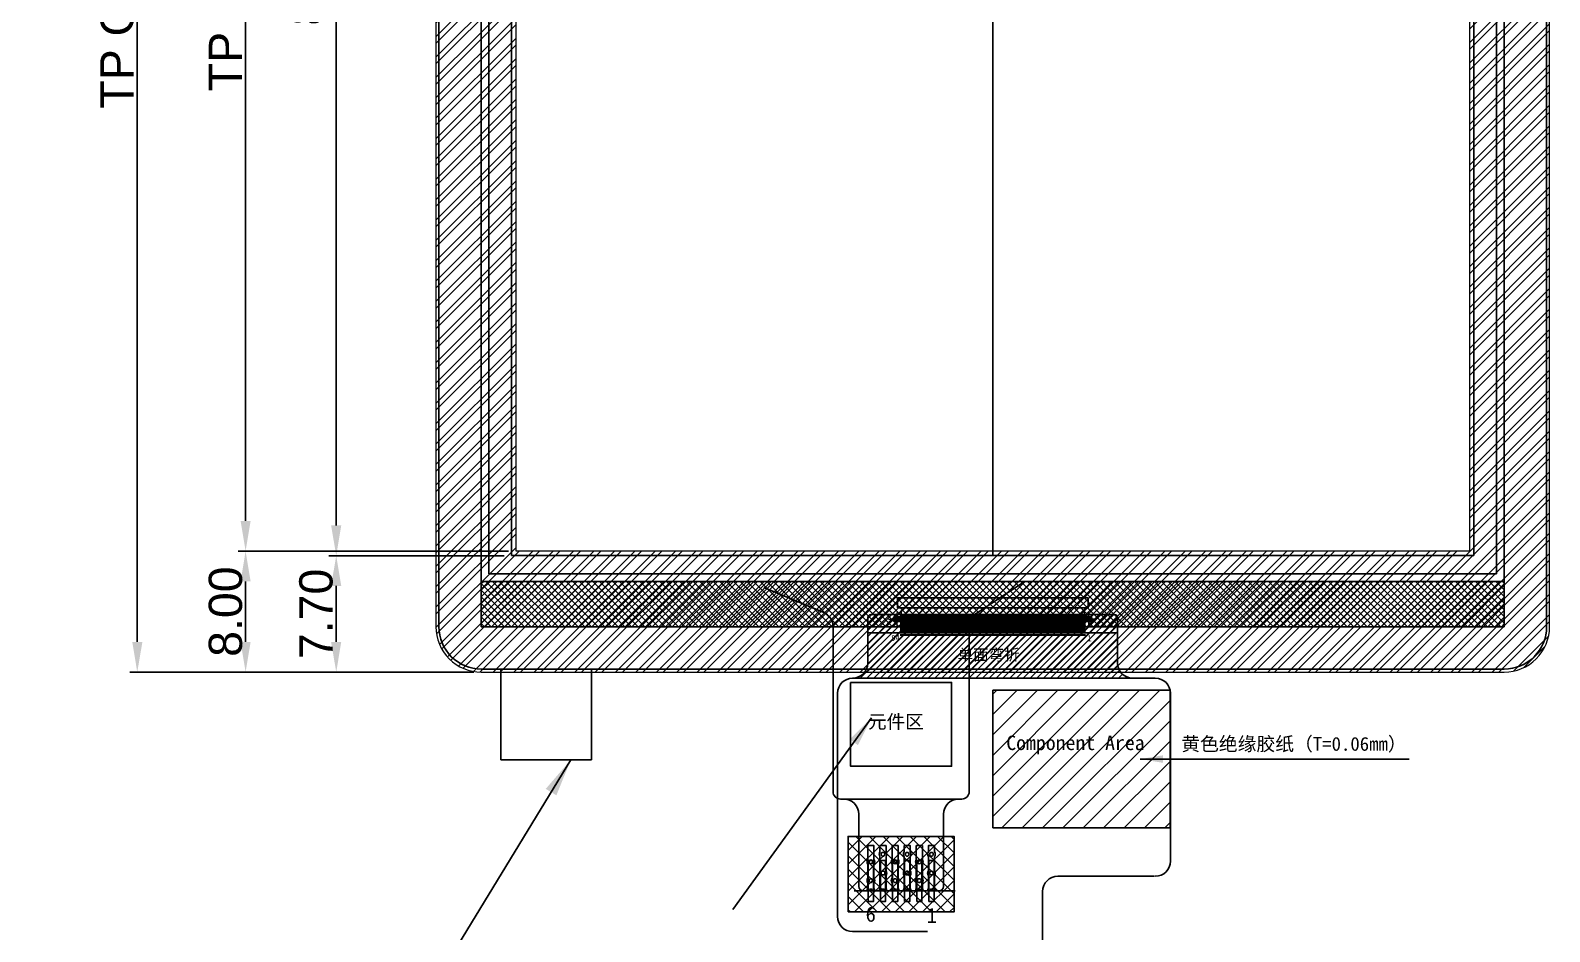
# Model space of a CAD drawing. Header units: millimetres. Extents: x 1110 to 1572, y 290 to 593.
# Drawn here: x 1179.3 to 1279.7, y 410.5 to 470.1 of the extents above; entities that cross this region are included whole.
import ezdxf
from ezdxf.lldxf.tags import DXFTag

# ---------------------------------------------------------------- set-up
doc = ezdxf.new("R2010")
doc.units = ezdxf.units.MM
doc.linetypes.add('DASHED2', pattern=[0.375, 0.25, -0.125])
for name, color, linetype in [('03___PRT_ALL_CURVES', 7, 'Continuous'), ('240', 240, 'Continuous'), ('Bonding Pad', 3, 'Continuous'), ('dim', 3, 'Continuous'), ('DWG', 7, 'Continuous'), ('FPC', 30, 'Continuous'), ('IC', 3, 'Continuous'), ('TEXT', 4, 'Continuous'), ('上线银浆', 2, 'Continuous'), ('保护膜', 4, 'Continuous'), ('偏光片', 4, 'Continuous'), ('实体', 7, 'Continuous')]:
    doc.layers.add(name, color=color, linetype=linetype)
for name, color, linetype, lineweight in [('CEN', 1, 'CENTER', 15), ('Lens', 161, 'Continuous', 0), ('Title block', 7, 'Continuous', 9), ('图框', 7, 'Continuous', 0), ('尺寸标注层', 3, 'Continuous', 0)]:
    doc.layers.add(name, color=color, linetype=linetype, lineweight=lineweight)
doc.styles.add('Arial', font='arial.ttf')
doc.styles.add('NOTE', font='ROMANS', dxfattribs={"bigfont": 'EXTFONT'})
doc.styles.get("Standard").update_dxf_attribs({"font": 'txt', "bigfont": 'gbcbig.shx'})
doc.styles.add('宋体', font='SimSun.ttf')
doc.styles.add('样式 4', font='SimSun.ttf')
doc.styles.add('굴림 1.5', font='', dxfattribs={"height": 1.5})
doc.styles.get('굴림 1.5').set_extended_font_data('Gulim')
tags = doc.linetypes.add('CENTER', pattern=[2, 1.25, -0.25, 0.25, -0.25]).pattern_tags.tags
tags[10:11] = [DXFTag(74, 4), DXFTag(75, 0), DXFTag(340, '0'), DXFTag(46, 0.0), DXFTag(50, 0.0), DXFTag(44, 0.0), DXFTag(45, 0.0)]
tags[8:9] = [DXFTag(74, 4), DXFTag(75, 0), DXFTag(340, '0'), DXFTag(46, 0.0), DXFTag(50, 0.0), DXFTag(44, 0.0), DXFTag(45, 0.0)]
tags[6:7] = [DXFTag(74, 4), DXFTag(75, 0), DXFTag(340, '0'), DXFTag(46, 0.0), DXFTag(50, 0.0), DXFTag(44, 0.0), DXFTag(45, 0.0)]
tags[4:5] = [DXFTag(74, 4), DXFTag(75, 0), DXFTag(340, '0'), DXFTag(46, 0.0), DXFTag(50, 0.0), DXFTag(44, 0.0), DXFTag(45, 0.0)]
doc.dimstyles.new('0', dxfattribs={"dimtxt": 2.5, "dimasz": 1.5, "dimexe": 0.5, "dimexo": 0.3, "dimgap": 0.2, "dimtad": 1, "dimzin": 1, "dimdsep": 46, "dimtxsty": 'Standard', "dimcen": 0, "dimadec": 0, "dimazin": 0, "dimtfac": 1, "dimtmove": 0, "dimatfit": 3, "dimfxl": 1, "dimarcsym": 0})
doc.dimstyles.new('STANDARD 06', dxfattribs={"dimtxt": 4, "dimasz": 2, "dimexe": 0.3, "dimexo": 1, "dimgap": 0.3, "dimtad": 1, "dimzin": 1, "dimdsep": 46, "dimtxsty": '宋体', "dimcen": 2.5, "dimazin": 1, "dimtfac": 1, "dimtmove": 0, "dimatfit": 3, "dimfxl": 1, "dimarcsym": 0})
doc.dimstyles.new('STANDARD$7', dxfattribs={"dimtxt": 1.5, "dimasz": 1.25, "dimexe": 0.25, "dimexo": 0.25, "dimgap": 0.25, "dimtad": 3, "dimzin": 0, "dimdsep": 46, "dimtxsty": 'NOTE', "dimcen": 0.5, "dimclrd": 5, "dimclre": 5, "dimclrt": 5, "dimadec": 0, "dimazin": 0, "dimtfac": 1, "dimtmove": 0, "dimatfit": 1, "dimfxl": 1, "dimtolj": 1, "dimtzin": 0, "dimarcsym": 0})
doc.dimstyles.new('标注模版', dxfattribs={"dimtxt": 2.5, "dimasz": 2, "dimexe": 0.5, "dimexo": 0.5, "dimgap": 0.2, "dimtad": 1, "dimzin": 1, "dimdsep": 46, "dimtxsty": 'Arial', "dimcen": 1, "dimadec": 0, "dimazin": 0, "dimtp": 1.2, "dimtm": 1.2, "dimtfac": 1, "dimtmove": 0, "dimatfit": 3, "dimfxl": 1, "dimtolj": 1, "dimarcsym": 0})
pattern_1 = [(45, (-1615.5672, 168.80244), (-0.224506403, 0.224506403), [])]

# ---------------------------------------------------------------- blocks, each defined once
blk = doc.blocks.new('*U81')
at = {"layer": 'Bonding Pad', "ltscale": 5}
blk.add_lwpolyline([(-0.035, -0.45), (0.035, -0.45), (0.035, 0.45), (-0.035, 0.45)], close=True, dxfattribs=at)
blk = doc.blocks.new('*U79')
at = {"layer": 'FPC', "color": 1, "linetype": 'DASHED2', "ltscale": 0.2}
blk.add_lwpolyline([(-0.035, -0.25), (-0.035, 0.25), (0.035, 0.25), (0.035, -0.25)], dxfattribs=at)
blk = doc.blocks.new('*U80')
at = {"layer": 'TEXT', "color": 0, "linetype": 'ByBlock', "lineweight": -2}
for p in [(0, 0), (0.13, 0), (0.26, 0), (0.39, 0), (0.52, 0), (0.65, 0), (0.78, 0), (0.91, 0), (1.04, 0), (1.17, 0), (1.3, 0), (1.43, 0), (1.56, 0), (1.69, 0), (1.82, 0), (1.95, 0), (2.08, 0), (2.21, 0), (2.34, 0), (2.47, 0), (2.6, 0), (2.73, 0), (2.86, 0), (2.99, 0), (3.12, 0), (3.25, 0), (3.38, 0), (3.51, 0), (3.64, 0), (3.77, 0), (3.9, 0), (4.03, 0), (4.16, 0), (4.29, 0), (4.42, 0), (4.55, 0), (4.68, 0), (4.81, 0), (4.94, 0), (5.07, 0), (5.2, 0), (5.33, 0), (5.46, 0), (5.59, 0), (5.72, 0), (5.85, 0), (5.98, 0), (6.11, 0), (6.24, 0), (6.37, 0), (6.5, 0), (6.63, 0), (6.76, 0), (6.89, 0), (7.02, 0), (7.15, 0), (7.28, 0), (7.41, 0), (7.54, 0), (7.67, 0), (7.8, 0), (7.93, 0), (8.06, 0), (8.19, 0), (8.32, 0), (8.45, 0), (8.58, 0), (8.71, 0), (8.84, 0), (8.97, 0), (9.1, 0), (9.23, 0), (9.36, 0), (9.49, 0), (9.62, 0), (9.75, 0), (9.88, 0), (10.01, 0), (10.14, 0), (10.27, 0), (10.4, 0), (10.53, 0), (10.66, 0), (10.79, 0), (10.92, 0), (11.05, 0), (11.18, 0), (11.31, 0), (11.44, 0), (11.57, 0), (11.7, 0), (11.83, 0), (11.96, 0), (12.09, 0)]:
    blk.add_blockref('*U79', p, dxfattribs=at)
blk = doc.blocks.new('*D119')
at = {"layer": 'Defpoints', "color": 0, "transparency": 16777216}
for p in [(1209.12, 527.87), (1186.38, 427.67), (1209.12, 427.67)]:
    blk.add_point(p, dxfattribs=at)
at = {"layer": 'dim', "color": 0, "lineweight": -2, "transparency": 16777216}
for p, q in [((1208.62, 527.87), (1185.88, 527.87)), ((1186.38, 525.87), (1186.38, 429.67)), ((1208.62, 427.67), (1185.88, 427.67))]:
    blk.add_line(p, q, dxfattribs=at)
at = {"layer": 'dim', "color": 0, "transparency": 16777216}
for points in [[(1186.05, 525.87), (1186.72, 525.87), (1186.38, 527.87)], [(1186.05, 429.67), (1186.72, 429.67), (1186.38, 427.67)]]:
    blk.add_solid(points, dxfattribs=at)
at = {"layer": 'dim', "color": 0, "transparency": 16777216, "insert": (1185.05, 477.73), "char_height": 2.2, "attachment_point": 5, "rotation": 90, "style": 'Arial'}
blk.add_mtext('\\A1;TP OD 100.20%%P0.1', dxfattribs=at)
blk = doc.blocks.new('*D120')
at = {"layer": 'Defpoints', "color": 0, "transparency": 16777216}
for p in [(1211.42, 519.87), (1193.54, 435.67), (1211.42, 435.67)]:
    blk.add_point(p, dxfattribs=at)
at = {"layer": 'dim', "color": 0, "lineweight": -2, "transparency": 16777216}
for p, q in [((1210.92, 519.87), (1193.04, 519.87)), ((1193.54, 517.87), (1193.54, 437.67)), ((1210.92, 435.67), (1193.04, 435.67))]:
    blk.add_line(p, q, dxfattribs=at)
at = {"layer": 'dim', "color": 0, "transparency": 16777216}
for points in [[(1193.21, 517.87), (1193.87, 517.87), (1193.54, 519.87)], [(1193.21, 437.67), (1193.87, 437.67), (1193.54, 435.67)]]:
    blk.add_solid(points, dxfattribs=at)
at = {"layer": 'dim', "color": 0, "transparency": 16777216, "insert": (1192.22, 477.77), "char_height": 2.2, "attachment_point": 5, "rotation": 90, "style": 'Arial'}
blk.add_mtext('\\A1;TP VA 84.20%%P0.2', dxfattribs=at)
blk = doc.blocks.new('*D129')
at = {"layer": 'Defpoints', "color": 0, "transparency": 16777216}
for p in [(1199.53, 520.17), (1211.12, 520.17), (1211.12, 435.37)]:
    blk.add_point(p, dxfattribs=at)
at = {"layer": 'dim', "color": 0, "lineweight": -2, "transparency": 16777216}
for p, q in [((1210.62, 520.17), (1199.03, 520.17)), ((1199.53, 437.37), (1199.53, 518.17)), ((1210.62, 435.37), (1199.03, 435.37))]:
    blk.add_line(p, q, dxfattribs=at)
at = {"layer": 'dim', "color": 0, "transparency": 16777216}
for points in [[(1199.19, 518.17), (1199.86, 518.17), (1199.53, 520.17)], [(1199.19, 437.37), (1199.86, 437.37), (1199.53, 435.37)]]:
    blk.add_solid(points, dxfattribs=at)
at = {"layer": 'dim', "color": 0, "transparency": 16777216, "insert": (1197.88, 477.77), "char_height": 2.2, "attachment_point": 5, "rotation": 90, "style": 'Arial'}
blk.add_mtext('\\A1;84.80(A.A)', dxfattribs=at)
blk = doc.blocks.new('*D125')
at = {"layer": 'Defpoints', "color": 0, "transparency": 16777216}
for p in [(1199.53, 435.37), (1199.53, 427.67), (1199.53, 427.67)]:
    blk.add_point(p, dxfattribs=at)
at = {"layer": 'dim', "color": 0, "lineweight": -2, "transparency": 16777216}
blk.add_line((1199.53, 433.37), (1199.53, 429.67), dxfattribs=at)
at = {"layer": 'dim', "color": 0, "transparency": 16777216}
for points in [[(1199.19, 433.37), (1199.86, 433.37), (1199.53, 435.37)], [(1199.19, 429.67), (1199.86, 429.67), (1199.53, 427.67)]]:
    blk.add_solid(points, dxfattribs=at)
at = {"layer": 'dim', "color": 0, "transparency": 16777216, "insert": (1198.2, 431.52), "char_height": 2.2, "attachment_point": 5, "rotation": 90, "style": 'Arial'}
blk.add_mtext('\\A1;7.70', dxfattribs=at)
blk = doc.blocks.new('*D126')
at = {"layer": 'Defpoints', "color": 0, "transparency": 16777216}
for p in [(1193.54, 435.67), (1193.54, 427.67), (1193.54, 427.67)]:
    blk.add_point(p, dxfattribs=at)
at = {"layer": 'dim', "color": 0, "lineweight": -2, "transparency": 16777216}
blk.add_line((1193.54, 433.67), (1193.54, 429.67), dxfattribs=at)
at = {"layer": 'dim', "color": 0, "transparency": 16777216}
for points in [[(1193.21, 433.67), (1193.87, 433.67), (1193.54, 435.67)], [(1193.21, 429.67), (1193.87, 429.67), (1193.54, 427.67)]]:
    blk.add_solid(points, dxfattribs=at)
at = {"layer": 'dim', "color": 0, "transparency": 16777216, "insert": (1192.22, 431.67), "char_height": 2.2, "attachment_point": 5, "rotation": 90, "style": 'Arial'}
blk.add_mtext('\\A1;8.00', dxfattribs=at)

msp = doc.modelspace()

# ---------------------------------------------------------------- hatches: boundary and pattern name
h = msp.add_hatch()
h.set_pattern_fill('ANSI37', color=0, scale=2.5, style=0)
h.set_pattern_definition([(45, (1015.32644, 327.24518), (-0.22097087, 0.22097087), []), (135, (1015.32644, 327.24518), (-0.22097087, -0.22097087), [])])
h.paths.add_polyline_path([(1276.715, 433.672), (1209.115, 433.672), (1209.115, 430.672), (1276.715, 430.672)])
h = msp.add_hatch()
h.set_pattern_fill('ANSI31', color=30, scale=0.1, style=0)
h.set_pattern_definition(pattern_1)
edge = h.paths.add_edge_path()
edge.add_line((1250.963, 431.472), (1234.857, 431.472))
edge.add_arc((1234.857, 431.272), 0.2, 90, 180)
edge.add_line((1234.657, 431.272), (1234.657, 430.272))
edge.add_line((1234.657, 430.272), (1251.163, 430.272))
edge.add_line((1251.163, 431.272), (1251.163, 430.272))
edge.add_arc((1250.963, 431.272), 0.2, 0, 90)
h = msp.add_hatch()
h.set_pattern_fill('ANSI31', color=256, scale=0.1, style=0)
h.set_pattern_definition(pattern_1)
edge = h.paths.add_edge_path()
edge.add_line((1234.657, 430.272), (1251.163, 430.272))
edge.add_line((1251.163, 430.272), (1251.163, 428.272))
edge.add_arc((1252.163, 428.272), 1, 180, 270)
edge.add_line((1252.163, 427.272), (1233.657, 427.272))
edge.add_arc((1233.657, 428.272), 1, 270, 360)
edge.add_line((1234.657, 428.272), (1234.657, 430.272))
h.paths.add_polyline_path([(1240.349, 428.089), (1245.134, 428.089), (1245.134, 429.573), (1240.349, 429.573)], flags=24)
h = msp.add_hatch()
h.set_pattern_fill('ANSI31', scale=0.3, style=0)
h.set_pattern_definition([(45, (1.1642, 22.3147), (-0.6735192, 0.6735192), [])])
h.paths.add_polyline_path([(1242.915, 426.473), (1254.636, 426.472), (1254.636, 417.372), (1242.915, 417.373)])
h.paths.add_polyline_path([(1243.529, 422.06), (1253.697, 422.06), (1253.697, 423.734), (1243.529, 423.734)], flags=24)
h = msp.add_hatch()
h.set_pattern_fill('ANSI37', color=2, scale=0.2)
h.set_pattern_definition([(45, (-68.0588, 22.36836), (-0.4490128, 0.4490128), []), (135, (-68.0588, 22.36836), (-0.4490128, -0.4490128), [])])
h.paths.add_polyline_path([(1233.355, 416.81), (1233.355, 411.81), (1240.355, 411.81), (1240.355, 416.81)])
at = {"layer": '实体', "true_color": 0x000000}
h = msp.add_hatch(dxfattribs=at)
h.set_pattern_fill('ANSI32', color=18, scale=0.1)
h.set_pattern_definition([(45, (-1154.9202, 347.4211), (-0.6735192, 0.6735192), []), (45, (-1154.47115, 347.4211), (-0.6735192, 0.6735192), [])])
h.paths.add_polyline_path([(1279.715, 524.872, 0.4142136), (1276.715, 527.872), (1209.115, 527.872, 0.4142136), (1206.115, 524.872), (1206.115, 430.672, 0.4142136), (1209.115, 427.672), (1276.715, 427.672, 0.4142136), (1279.715, 430.672)])
h.paths.add_polyline_path([(1274.415, 435.672), (1211.415, 435.672), (1211.415, 519.872), (1274.415, 519.872)], flags=16)

# ---------------------------------------------------------------- linework, layer by layer
at = {"color": 1, "linetype": 'CENTER'}
msp.add_line((1242.915, 520.172), (1242.915, 435.372), dxfattribs=at)
for p, q in [((1209.115, 433.672), (1209.115, 430.672)), ((1276.715, 433.672), (1276.715, 430.672)), ((1236.615, 432.572), (1249.215, 432.572)), ((1236.615, 432.572), (1236.615, 431.922)), ((1236.615, 431.922), (1249.215, 431.922)), ((1249.215, 432.572), (1249.215, 431.922)), ((1234.501, 413.205), (1233.755, 413.205)), ((1239.187, 413.205), (1240.426, 413.205))]:
    msp.add_line(p, q)
at = {"color": 30}
for p, q in [((1234.657, 431.272), (1234.657, 430.272)), ((1251.163, 431.272), (1251.163, 431.272)), ((1252.163, 427.272), (1253.657, 427.271)), ((1232.657, 411.511), (1232.657, 426.272)), ((1247.21, 414.172), (1253.601, 414.172)), ((1238.61, 410.511), (1233.657, 410.511))]:
    msp.add_line(p, q, dxfattribs=at)
at = {"color": 30, "ltscale": 5}
for p, q in [((1250.963, 431.472), (1234.857, 431.472)), ((1251.163, 431.272), (1251.163, 430.272)), ((1234.657, 430.272), (1234.657, 428.272)), ((1234.657, 430.272), (1251.163, 430.272)), ((1251.163, 430.272), (1251.163, 428.272)), ((1233.657, 427.272), (1252.163, 427.272)), ((1254.657, 426.272), (1254.657, 415.171))]:
    msp.add_line(p, q, dxfattribs=at)
at = {"color": 4}
for p, q in [((1236.33, 431.222), (1236.83, 431.222)), ((1236.33, 431.222), (1236.33, 431.122)), ((1236.33, 431.122), (1236.83, 431.122)), ((1236.53, 431.322), (1236.63, 431.322)), ((1236.53, 431.022), (1236.63, 431.022)), ((1249.5, 431.222), (1249, 431.222)), ((1249.5, 431.122), (1249, 431.122)), ((1249.3, 431.322), (1249.2, 431.322)), ((1249.3, 431.022), (1249.2, 431.022)), ((1249.5, 431.222), (1249.5, 431.122))]:
    msp.add_line(p, q, dxfattribs=at)
at = {"color": 30, "lineweight": 0}
msp.add_line((1232.657, 417.677), (1232.657, 426.272), dxfattribs=at)
at = {"color": 1, "linetype": 'CENTER'}
msp.add_lwpolyline([(1242.915, 519.872), (1242.915, 435.672)], dxfattribs=at)
at = {"color": 2}
msp.add_lwpolyline([(1233.355, 411.81), (1240.355, 411.81), (1240.355, 416.81), (1233.355, 416.81)], close=True, dxfattribs=at)
for points in [[(1234.687, 412.511), (1235.037, 412.511), (1235.037, 415.211), (1234.687, 415.211)], [(1235.487, 412.511), (1235.837, 412.511), (1235.837, 415.211), (1235.487, 415.211)], [(1236.287, 412.511), (1236.637, 412.511), (1236.637, 415.211), (1236.287, 415.211)], [(1237.087, 412.511), (1237.437, 412.511), (1237.437, 415.211), (1237.087, 415.211)], [(1237.887, 412.511), (1238.237, 412.511), (1238.237, 415.211), (1237.887, 415.211)], [(1238.687, 412.511), (1239.037, 412.511), (1239.037, 415.211), (1238.687, 415.211)]]:
    msp.add_lwpolyline(points, close=True)
at = {"color": 30, "ltscale": 5}
for centre, start, end in [((1234.857, 431.272), 90, 180), ((1250.963, 431.272), 0, 90)]:
    msp.add_arc(centre, 0.2, start, end, dxfattribs=at)
at = {"color": 30, "lineweight": 0}
msp.add_arc((1239.464, 430.172), 0.5, 90, 180, dxfattribs=at)
at = {"color": 30}
for centre, start, end in [((1233.657, 428.272), 270, 0), ((1252.163, 428.272), 180, 270), ((1233.657, 426.272), 90, 180), ((1253.657, 426.271), 0, 90)]:
    msp.add_arc(centre, 1, start, end, dxfattribs=at)
at = {"color": 30, "linetype": 'Continuous'}
for centre, start, end in [((1253.657, 415.171), 270.00001, 0.00001), ((1247.21, 413.172), 90, 180), ((1233.657, 411.511), 180, 270)]:
    msp.add_arc(centre, 1, start, end, dxfattribs=at)
at = {"layer": '03___PRT_ALL_CURVES', "color": 7, "linetype": 'DASHED2'}
for p, q in [((1211.115, 435.372), (1211.115, 520.172)), ((1274.715, 520.172), (1274.715, 435.372)), ((1274.715, 435.372), (1211.115, 435.372))]:
    msp.add_line(p, q, dxfattribs=at)
at = {"layer": '240', "color": 4, "lineweight": -3}
for p, q in [((1236.53, 431.022), (1236.53, 431.322)), ((1236.63, 431.022), (1236.63, 431.322)), ((1236.91, 431.472), (1236.83, 431.472)), ((1236.83, 430.372), (1236.83, 431.472)), ((1236.91, 430.372), (1236.91, 431.472)), ((1236.96, 430.372), (1236.96, 431.472)), ((1237.04, 431.472), (1236.96, 431.472)), ((1237.04, 430.372), (1237.04, 431.472)), ((1237.17, 431.472), (1237.09, 431.472)), ((1237.09, 430.372), (1237.09, 431.472)), ((1237.17, 430.372), (1237.17, 431.472)), ((1237.22, 430.372), (1237.22, 431.472)), ((1237.3, 431.472), (1237.22, 431.472)), ((1237.3, 430.372), (1237.3, 431.472)), ((1237.43, 431.472), (1237.35, 431.472)), ((1237.35, 430.372), (1237.35, 431.472)), ((1237.43, 430.372), (1237.43, 431.472)), ((1237.48, 430.372), (1237.48, 431.472)), ((1237.56, 431.472), (1237.48, 431.472)), ((1237.56, 430.372), (1237.56, 431.472)), ((1237.69, 431.472), (1237.61, 431.472)), ((1237.61, 430.372), (1237.61, 431.472)), ((1237.69, 430.372), (1237.69, 431.472)), ((1237.74, 430.372), (1237.74, 431.472)), ((1237.82, 431.472), (1237.74, 431.472)), ((1237.82, 430.372), (1237.82, 431.472)), ((1237.95, 431.472), (1237.87, 431.472)), ((1237.87, 430.372), (1237.87, 431.472)), ((1237.95, 430.372), (1237.95, 431.472)), ((1238, 430.372), (1238, 431.472)), ((1238.08, 431.472), (1238, 431.472)), ((1238.08, 430.372), (1238.08, 431.472)), ((1238.21, 431.472), (1238.13, 431.472)), ((1238.13, 430.372), (1238.13, 431.472)), ((1238.21, 430.372), (1238.21, 431.472)), ((1238.26, 430.372), (1238.26, 431.472)), ((1238.34, 431.472), (1238.26, 431.472)), ((1238.34, 430.372), (1238.34, 431.472)), ((1238.47, 431.472), (1238.39, 431.472)), ((1238.39, 430.372), (1238.39, 431.472)), ((1238.47, 430.372), (1238.47, 431.472)), ((1238.52, 430.372), (1238.52, 431.472)), ((1238.6, 431.472), (1238.52, 431.472)), ((1238.6, 430.372), (1238.6, 431.472)), ((1238.73, 431.472), (1238.65, 431.472)), ((1238.65, 430.372), (1238.65, 431.472)), ((1238.73, 430.372), (1238.73, 431.472)), ((1238.78, 430.372), (1238.78, 431.472)), ((1238.86, 431.472), (1238.78, 431.472)), ((1238.86, 430.372), (1238.86, 431.472)), ((1238.99, 431.472), (1238.91, 431.472)), ((1238.91, 430.372), (1238.91, 431.472)), ((1238.99, 430.372), (1238.99, 431.472)), ((1239.04, 430.372), (1239.04, 431.472)), ((1239.12, 431.472), (1239.04, 431.472)), ((1239.12, 430.372), (1239.12, 431.472)), ((1239.25, 431.472), (1239.17, 431.472)), ((1239.17, 430.372), (1239.17, 431.472)), ((1239.25, 430.372), (1239.25, 431.472)), ((1239.3, 430.372), (1239.3, 431.472)), ((1239.38, 431.472), (1239.3, 431.472)), ((1239.38, 430.372), (1239.38, 431.472)), ((1239.51, 431.472), (1239.43, 431.472)), ((1239.43, 430.372), (1239.43, 431.472)), ((1239.51, 430.372), (1239.51, 431.472)), ((1239.56, 430.372), (1239.56, 431.472)), ((1239.64, 431.472), (1239.56, 431.472)), ((1239.64, 430.372), (1239.64, 431.472)), ((1239.77, 431.472), (1239.69, 431.472)), ((1239.69, 430.372), (1239.69, 431.472)), ((1239.77, 430.372), (1239.77, 431.472)), ((1239.82, 430.372), (1239.82, 431.472)), ((1239.9, 431.472), (1239.82, 431.472)), ((1239.9, 430.372), (1239.9, 431.472)), ((1240.03, 431.472), (1239.95, 431.472)), ((1239.95, 430.372), (1239.95, 431.472)), ((1240.03, 430.372), (1240.03, 431.472)), ((1240.08, 430.372), (1240.08, 431.472)), ((1240.16, 431.472), (1240.08, 431.472)), ((1240.16, 430.372), (1240.16, 431.472)), ((1240.29, 431.472), (1240.21, 431.472)), ((1240.21, 430.372), (1240.21, 431.472)), ((1240.29, 430.372), (1240.29, 431.472)), ((1240.34, 430.372), (1240.34, 431.472)), ((1240.42, 431.472), (1240.34, 431.472)), ((1240.42, 430.372), (1240.42, 431.472)), ((1240.55, 431.472), (1240.47, 431.472)), ((1240.47, 430.372), (1240.47, 431.472)), ((1240.55, 430.372), (1240.55, 431.472)), ((1240.6, 430.372), (1240.6, 431.472)), ((1240.68, 431.472), (1240.6, 431.472)), ((1240.68, 430.372), (1240.68, 431.472)), ((1240.81, 431.472), (1240.73, 431.472)), ((1240.73, 430.372), (1240.73, 431.472)), ((1240.81, 430.372), (1240.81, 431.472)), ((1240.86, 430.372), (1240.86, 431.472)), ((1240.94, 431.472), (1240.86, 431.472)), ((1240.94, 430.372), (1240.94, 431.472)), ((1241.07, 431.472), (1240.99, 431.472)), ((1240.99, 430.372), (1240.99, 431.472)), ((1241.07, 430.372), (1241.07, 431.472)), ((1241.12, 430.372), (1241.12, 431.472)), ((1241.2, 431.472), (1241.12, 431.472)), ((1241.2, 430.372), (1241.2, 431.472)), ((1241.33, 431.472), (1241.25, 431.472)), ((1241.25, 430.372), (1241.25, 431.472)), ((1241.33, 430.372), (1241.33, 431.472)), ((1241.38, 430.372), (1241.38, 431.472)), ((1241.46, 431.472), (1241.38, 431.472)), ((1241.46, 430.372), (1241.46, 431.472)), ((1241.59, 431.472), (1241.51, 431.472)), ((1241.51, 430.372), (1241.51, 431.472)), ((1241.59, 430.372), (1241.59, 431.472)), ((1241.64, 430.372), (1241.64, 431.472)), ((1241.72, 431.472), (1241.64, 431.472)), ((1241.72, 430.372), (1241.72, 431.472)), ((1241.85, 431.472), (1241.77, 431.472)), ((1241.77, 430.372), (1241.77, 431.472)), ((1241.85, 430.372), (1241.85, 431.472)), ((1241.9, 430.372), (1241.9, 431.472)), ((1241.98, 431.472), (1241.9, 431.472)), ((1241.98, 430.372), (1241.98, 431.472)), ((1242.11, 431.472), (1242.03, 431.472)), ((1242.03, 430.372), (1242.03, 431.472)), ((1242.11, 430.372), (1242.11, 431.472)), ((1242.16, 430.372), (1242.16, 431.472)), ((1242.24, 431.472), (1242.16, 431.472)), ((1242.24, 430.372), (1242.24, 431.472)), ((1242.37, 431.472), (1242.29, 431.472)), ((1242.29, 430.372), (1242.29, 431.472)), ((1242.37, 430.372), (1242.37, 431.472)), ((1242.42, 430.372), (1242.42, 431.472)), ((1242.5, 431.472), (1242.42, 431.472)), ((1242.5, 430.372), (1242.5, 431.472)), ((1242.63, 431.472), (1242.55, 431.472)), ((1242.55, 430.372), (1242.55, 431.472)), ((1242.63, 430.372), (1242.63, 431.472)), ((1242.68, 430.372), (1242.68, 431.472)), ((1242.76, 431.472), (1242.68, 431.472)), ((1242.76, 430.372), (1242.76, 431.472)), ((1242.89, 431.472), (1242.81, 431.472)), ((1242.81, 430.372), (1242.81, 431.472)), ((1242.89, 430.372), (1242.89, 431.472)), ((1242.94, 430.372), (1242.94, 431.472)), ((1243.02, 431.472), (1242.94, 431.472)), ((1243.02, 430.372), (1243.02, 431.472)), ((1243.15, 431.472), (1243.07, 431.472)), ((1243.07, 430.372), (1243.07, 431.472)), ((1243.15, 430.372), (1243.15, 431.472)), ((1243.2, 430.372), (1243.2, 431.472)), ((1243.28, 431.472), (1243.2, 431.472)), ((1243.28, 430.372), (1243.28, 431.472)), ((1243.41, 431.472), (1243.33, 431.472)), ((1243.33, 430.372), (1243.33, 431.472)), ((1243.41, 430.372), (1243.41, 431.472)), ((1243.46, 430.372), (1243.46, 431.472)), ((1243.54, 431.472), (1243.46, 431.472)), ((1243.54, 430.372), (1243.54, 431.472)), ((1243.67, 431.472), (1243.59, 431.472)), ((1243.59, 430.372), (1243.59, 431.472)), ((1243.67, 430.372), (1243.67, 431.472)), ((1243.72, 430.372), (1243.72, 431.472)), ((1243.8, 431.472), (1243.72, 431.472)), ((1243.8, 430.372), (1243.8, 431.472)), ((1243.93, 431.472), (1243.85, 431.472)), ((1243.85, 430.372), (1243.85, 431.472)), ((1243.93, 430.372), (1243.93, 431.472)), ((1243.98, 430.372), (1243.98, 431.472)), ((1244.06, 431.472), (1243.98, 431.472)), ((1244.06, 430.372), (1244.06, 431.472)), ((1244.19, 431.472), (1244.11, 431.472)), ((1244.11, 430.372), (1244.11, 431.472)), ((1244.19, 430.372), (1244.19, 431.472)), ((1244.24, 430.372), (1244.24, 431.472)), ((1244.32, 431.472), (1244.24, 431.472)), ((1244.32, 430.372), (1244.32, 431.472)), ((1244.45, 431.472), (1244.37, 431.472)), ((1244.37, 430.372), (1244.37, 431.472)), ((1244.45, 430.372), (1244.45, 431.472)), ((1244.5, 430.372), (1244.5, 431.472)), ((1244.58, 431.472), (1244.5, 431.472)), ((1244.58, 430.372), (1244.58, 431.472)), ((1244.71, 431.472), (1244.63, 431.472)), ((1244.63, 430.372), (1244.63, 431.472)), ((1244.71, 430.372), (1244.71, 431.472)), ((1244.76, 430.372), (1244.76, 431.472)), ((1244.84, 431.472), (1244.76, 431.472)), ((1244.84, 430.372), (1244.84, 431.472)), ((1244.97, 431.472), (1244.89, 431.472)), ((1244.89, 430.372), (1244.89, 431.472)), ((1244.97, 430.372), (1244.97, 431.472)), ((1245.02, 430.372), (1245.02, 431.472)), ((1245.1, 431.472), (1245.02, 431.472)), ((1245.1, 430.372), (1245.1, 431.472)), ((1245.23, 431.472), (1245.15, 431.472)), ((1245.15, 430.372), (1245.15, 431.472)), ((1245.23, 430.372), (1245.23, 431.472)), ((1245.28, 430.372), (1245.28, 431.472)), ((1245.36, 431.472), (1245.28, 431.472)), ((1245.36, 430.372), (1245.36, 431.472)), ((1245.49, 431.472), (1245.41, 431.472)), ((1245.41, 430.372), (1245.41, 431.472)), ((1245.49, 430.372), (1245.49, 431.472)), ((1245.54, 430.372), (1245.54, 431.472)), ((1245.62, 431.472), (1245.54, 431.472)), ((1245.62, 430.372), (1245.62, 431.472)), ((1245.75, 431.472), (1245.67, 431.472)), ((1245.67, 430.372), (1245.67, 431.472)), ((1245.75, 430.372), (1245.75, 431.472)), ((1245.8, 430.372), (1245.8, 431.472)), ((1245.88, 431.472), (1245.8, 431.472)), ((1245.88, 430.372), (1245.88, 431.472)), ((1246.01, 431.472), (1245.93, 431.472)), ((1245.93, 430.372), (1245.93, 431.472)), ((1246.01, 430.372), (1246.01, 431.472)), ((1246.06, 430.372), (1246.06, 431.472)), ((1246.14, 431.472), (1246.06, 431.472)), ((1246.14, 430.372), (1246.14, 431.472)), ((1246.27, 431.472), (1246.19, 431.472)), ((1246.19, 430.372), (1246.19, 431.472)), ((1246.27, 430.372), (1246.27, 431.472)), ((1246.32, 430.372), (1246.32, 431.472)), ((1246.4, 431.472), (1246.32, 431.472)), ((1246.4, 430.372), (1246.4, 431.472)), ((1246.53, 431.472), (1246.45, 431.472)), ((1246.45, 430.372), (1246.45, 431.472)), ((1246.53, 430.372), (1246.53, 431.472)), ((1246.58, 430.372), (1246.58, 431.472)), ((1246.66, 431.472), (1246.58, 431.472)), ((1246.66, 430.372), (1246.66, 431.472)), ((1246.79, 431.472), (1246.71, 431.472)), ((1246.71, 430.372), (1246.71, 431.472)), ((1246.79, 430.372), (1246.79, 431.472)), ((1246.84, 430.372), (1246.84, 431.472)), ((1246.92, 431.472), (1246.84, 431.472)), ((1246.92, 430.372), (1246.92, 431.472)), ((1247.05, 431.472), (1246.97, 431.472)), ((1246.97, 430.372), (1246.97, 431.472)), ((1247.05, 430.372), (1247.05, 431.472)), ((1247.1, 430.372), (1247.1, 431.472)), ((1247.18, 431.472), (1247.1, 431.472)), ((1247.18, 430.372), (1247.18, 431.472)), ((1247.31, 431.472), (1247.23, 431.472)), ((1247.23, 430.372), (1247.23, 431.472)), ((1247.31, 430.372), (1247.31, 431.472)), ((1247.36, 430.372), (1247.36, 431.472)), ((1247.44, 431.472), (1247.36, 431.472)), ((1247.44, 430.372), (1247.44, 431.472)), ((1247.57, 431.472), (1247.49, 431.472)), ((1247.49, 430.372), (1247.49, 431.472)), ((1247.57, 430.372), (1247.57, 431.472)), ((1247.62, 430.372), (1247.62, 431.472)), ((1247.7, 431.472), (1247.62, 431.472)), ((1247.7, 430.372), (1247.7, 431.472)), ((1247.83, 431.472), (1247.75, 431.472)), ((1247.75, 430.372), (1247.75, 431.472)), ((1247.83, 430.372), (1247.83, 431.472)), ((1247.88, 430.372), (1247.88, 431.472)), ((1247.96, 431.472), (1247.88, 431.472)), ((1247.96, 430.372), (1247.96, 431.472)), ((1248.09, 431.472), (1248.01, 431.472)), ((1248.01, 430.372), (1248.01, 431.472)), ((1248.09, 430.372), (1248.09, 431.472)), ((1248.14, 430.372), (1248.14, 431.472)), ((1248.22, 431.472), (1248.14, 431.472)), ((1248.22, 430.372), (1248.22, 431.472)), ((1248.35, 431.472), (1248.27, 431.472)), ((1248.27, 430.372), (1248.27, 431.472)), ((1248.35, 430.372), (1248.35, 431.472)), ((1248.4, 430.372), (1248.4, 431.472)), ((1248.48, 431.472), (1248.4, 431.472)), ((1248.48, 430.372), (1248.48, 431.472)), ((1248.61, 431.472), (1248.53, 431.472)), ((1248.53, 430.372), (1248.53, 431.472)), ((1248.61, 430.372), (1248.61, 431.472)), ((1248.66, 430.372), (1248.66, 431.472)), ((1248.74, 431.472), (1248.66, 431.472)), ((1248.74, 430.372), (1248.74, 431.472)), ((1248.87, 431.472), (1248.79, 431.472)), ((1248.79, 430.372), (1248.79, 431.472)), ((1248.87, 430.372), (1248.87, 431.472)), ((1248.92, 430.372), (1248.92, 431.472)), ((1249, 431.472), (1248.92, 431.472)), ((1249, 430.372), (1249, 431.472)), ((1249.2, 431.022), (1249.2, 431.322)), ((1249.3, 431.022), (1249.3, 431.322)), ((1236.91, 430.372), (1236.83, 430.372)), ((1237.04, 430.372), (1236.96, 430.372)), ((1237.17, 430.372), (1237.09, 430.372)), ((1237.3, 430.372), (1237.22, 430.372)), ((1237.43, 430.372), (1237.35, 430.372)), ((1237.56, 430.372), (1237.48, 430.372)), ((1237.69, 430.372), (1237.61, 430.372)), ((1237.82, 430.372), (1237.74, 430.372)), ((1237.95, 430.372), (1237.87, 430.372)), ((1238.08, 430.372), (1238, 430.372)), ((1238.21, 430.372), (1238.13, 430.372)), ((1238.34, 430.372), (1238.26, 430.372)), ((1238.47, 430.372), (1238.39, 430.372)), ((1238.6, 430.372), (1238.52, 430.372)), ((1238.73, 430.372), (1238.65, 430.372)), ((1238.86, 430.372), (1238.78, 430.372)), ((1238.99, 430.372), (1238.91, 430.372)), ((1239.12, 430.372), (1239.04, 430.372)), ((1239.25, 430.372), (1239.17, 430.372)), ((1239.38, 430.372), (1239.3, 430.372)), ((1239.51, 430.372), (1239.43, 430.372)), ((1239.64, 430.372), (1239.56, 430.372)), ((1239.77, 430.372), (1239.69, 430.372)), ((1239.9, 430.372), (1239.82, 430.372)), ((1240.03, 430.372), (1239.95, 430.372)), ((1240.16, 430.372), (1240.08, 430.372)), ((1240.29, 430.372), (1240.21, 430.372)), ((1240.42, 430.372), (1240.34, 430.372)), ((1240.55, 430.372), (1240.47, 430.372)), ((1240.68, 430.372), (1240.6, 430.372)), ((1240.81, 430.372), (1240.73, 430.372)), ((1240.94, 430.372), (1240.86, 430.372)), ((1241.07, 430.372), (1240.99, 430.372)), ((1241.2, 430.372), (1241.12, 430.372)), ((1241.33, 430.372), (1241.25, 430.372)), ((1241.46, 430.372), (1241.38, 430.372)), ((1241.59, 430.372), (1241.51, 430.372)), ((1241.72, 430.372), (1241.64, 430.372)), ((1241.85, 430.372), (1241.77, 430.372)), ((1241.98, 430.372), (1241.9, 430.372)), ((1242.11, 430.372), (1242.03, 430.372)), ((1242.24, 430.372), (1242.16, 430.372)), ((1242.37, 430.372), (1242.29, 430.372)), ((1242.5, 430.372), (1242.42, 430.372)), ((1242.63, 430.372), (1242.55, 430.372)), ((1242.76, 430.372), (1242.68, 430.372)), ((1242.89, 430.372), (1242.81, 430.372)), ((1243.02, 430.372), (1242.94, 430.372)), ((1243.15, 430.372), (1243.07, 430.372)), ((1243.28, 430.372), (1243.2, 430.372)), ((1243.41, 430.372), (1243.33, 430.372)), ((1243.54, 430.372), (1243.46, 430.372)), ((1243.67, 430.372), (1243.59, 430.372)), ((1243.8, 430.372), (1243.72, 430.372)), ((1243.93, 430.372), (1243.85, 430.372)), ((1244.06, 430.372), (1243.98, 430.372)), ((1244.19, 430.372), (1244.11, 430.372)), ((1244.32, 430.372), (1244.24, 430.372)), ((1244.45, 430.372), (1244.37, 430.372)), ((1244.58, 430.372), (1244.5, 430.372)), ((1244.71, 430.372), (1244.63, 430.372)), ((1244.84, 430.372), (1244.76, 430.372)), ((1244.97, 430.372), (1244.89, 430.372)), ((1245.1, 430.372), (1245.02, 430.372)), ((1245.23, 430.372), (1245.15, 430.372)), ((1245.36, 430.372), (1245.28, 430.372)), ((1245.49, 430.372), (1245.41, 430.372)), ((1245.62, 430.372), (1245.54, 430.372)), ((1245.75, 430.372), (1245.67, 430.372)), ((1245.88, 430.372), (1245.8, 430.372)), ((1246.01, 430.372), (1245.93, 430.372)), ((1246.14, 430.372), (1246.06, 430.372)), ((1246.27, 430.372), (1246.19, 430.372)), ((1246.4, 430.372), (1246.32, 430.372)), ((1246.53, 430.372), (1246.45, 430.372)), ((1246.66, 430.372), (1246.58, 430.372)), ((1246.79, 430.372), (1246.71, 430.372)), ((1246.92, 430.372), (1246.84, 430.372)), ((1247.05, 430.372), (1246.97, 430.372)), ((1247.18, 430.372), (1247.1, 430.372)), ((1247.31, 430.372), (1247.23, 430.372)), ((1247.44, 430.372), (1247.36, 430.372)), ((1247.57, 430.372), (1247.49, 430.372)), ((1247.7, 430.372), (1247.62, 430.372)), ((1247.83, 430.372), (1247.75, 430.372)), ((1247.96, 430.372), (1247.88, 430.372)), ((1248.09, 430.372), (1248.01, 430.372)), ((1248.22, 430.372), (1248.14, 430.372)), ((1248.35, 430.372), (1248.27, 430.372)), ((1248.48, 430.372), (1248.4, 430.372)), ((1248.61, 430.372), (1248.53, 430.372)), ((1248.74, 430.372), (1248.66, 430.372)), ((1248.87, 430.372), (1248.79, 430.372)), ((1249, 430.372), (1248.92, 430.372))]:
    msp.add_line(p, q, dxfattribs=at)
at = {"layer": 'Bonding Pad', "color": 2, "ltscale": 5}
for points in [[(1236.375, 431.222), (1236.525, 431.222), (1236.525, 431.322), (1236.375, 431.322)], [(1236.375, 431.022), (1236.525, 431.022), (1236.525, 431.122), (1236.375, 431.122)], [(1236.625, 431.222), (1236.775, 431.222), (1236.775, 431.322), (1236.625, 431.322)], [(1236.625, 431.022), (1236.775, 431.022), (1236.775, 431.122), (1236.625, 431.122)], [(1249.195, 431.222), (1249.045, 431.222), (1249.045, 431.322), (1249.195, 431.322)], [(1249.195, 431.022), (1249.045, 431.022), (1249.045, 431.122), (1249.195, 431.122)], [(1249.445, 431.222), (1249.295, 431.222), (1249.295, 431.322), (1249.445, 431.322)], [(1249.445, 431.022), (1249.295, 431.022), (1249.295, 431.122), (1249.445, 431.122)]]:
    msp.add_lwpolyline(points, close=True, dxfattribs=at)
at = {"layer": 'CEN', "color": 1, "lineweight": 0, "ltscale": 0.2}
for p, q in [((1236.865, 431.772), (1236.865, 430.272)), ((1248.955, 431.772), (1248.955, 430.272)), ((1236.575, 431.622), (1236.575, 430.722)), ((1249.795, 431.172), (1248.955, 431.172)), ((1249.245, 431.622), (1249.245, 430.722))]:
    msp.add_line(p, q, dxfattribs=at)
at = {"layer": 'CEN', "color": 2, "lineweight": 0, "ltscale": 0.2}
msp.add_line((1236.025, 431.172), (1236.865, 431.172), dxfattribs=at)
at = {"layer": 'dim', "color": 7, "ltscale": 10}
for p, q in [((1209.115, 521.672), (1209.115, 430.672)), ((1276.715, 521.672), (1276.715, 430.672)), ((1276.715, 433.672), (1209.115, 433.672)), ((1209.115, 430.672), (1276.715, 430.672))]:
    msp.add_line(p, q, dxfattribs=at)
at = {"layer": 'dim', "color": 30}
msp.add_line((1246.21, 400.872), (1246.21, 413.172), dxfattribs=at)
at = {"layer": 'DWG', "color": 4, "linetype": 'ByBlock'}
for p, q in [((1211.115, 520.172), (1211.115, 435.372)), ((1274.715, 520.172), (1274.715, 435.372)), ((1274.715, 435.372), (1211.115, 435.372))]:
    msp.add_line(p, q, dxfattribs=at)
at = {"layer": 'DWG', "color": 1}
msp.add_line((1249.792, 431.472), (1236.022, 431.472), dxfattribs=at)
at = {"layer": 'DWG', "color": 30}
msp.add_line((1249.8, 431.472), (1236.03, 431.472), dxfattribs=at)
at = {"layer": 'FPC'}
for p, q in [((1231.748, 431.609), (1227.777, 433.267)), ((1245.001, 433.65), (1241.812, 431.548)), ((1241.362, 430.713), (1241.362, 428.276)), ((1232.362, 420.324), (1232.362, 430.686)), ((1241.362, 428.276), (1241.362, 419.776)), ((1232.362, 419.776), (1232.362, 420.324)), ((1240.862, 419.276), (1232.862, 419.276)), ((1234.062, 413.505), (1234.062, 418.276)), ((1239.662, 418.276), (1239.662, 413.505)), ((1234.362, 413.205), (1239.362, 413.205))]:
    msp.add_line(p, q, dxfattribs=at)
at = {"layer": 'FPC', "flags": 128}
for points in [[(1235.112, 413.205, 0.1474768), (1235.062, 413.37), (1235.062, 413.719, 0.3015113), (1235.062, 414.051), (1235.062, 414.96, 0.3015113), (1235.062, 415.292), (1235.062, 416.206), (1234.662, 416.206), (1234.662, 415.292, 0.3015113), (1234.662, 414.96), (1234.662, 414.051, 0.3015113), (1234.662, 413.719), (1234.662, 413.37, 0.1474768), (1234.612, 413.205)], [(1235.912, 413.205, 0.1474768), (1235.862, 413.37), (1235.862, 414.219, 0.3015113), (1235.862, 414.551), (1235.862, 415.46, 0.3015113), (1235.862, 415.792), (1235.862, 416.206), (1235.462, 416.206), (1235.462, 415.792, 0.3015113), (1235.462, 415.46), (1235.462, 414.551, 0.3015113), (1235.462, 414.219), (1235.462, 413.37, 0.1474768), (1235.412, 413.205)], [(1236.712, 413.205, 0.1474768), (1236.662, 413.37), (1236.662, 413.719, 0.3015113), (1236.662, 414.051), (1236.662, 414.96, 0.3015113), (1236.662, 415.292), (1236.662, 416.206), (1236.262, 416.206), (1236.262, 415.292, 0.3015113), (1236.262, 414.96), (1236.262, 414.051, 0.3015113), (1236.262, 413.719), (1236.262, 413.37, 0.1474768), (1236.212, 413.205)], [(1237.512, 413.205, 0.1474768), (1237.462, 413.37), (1237.462, 414.219, 0.3015113), (1237.462, 414.551), (1237.462, 415.46, 0.3015113), (1237.462, 415.792), (1237.462, 416.206), (1237.062, 416.206), (1237.062, 415.792, 0.3015113), (1237.062, 415.46), (1237.062, 414.551, 0.3015113), (1237.062, 414.219), (1237.062, 413.37, 0.1474768), (1237.012, 413.205)], [(1238.312, 413.205, 0.1474768), (1238.262, 413.37), (1238.262, 413.719, 0.3015113), (1238.262, 414.051), (1238.262, 414.96, 0.3015113), (1238.262, 415.292), (1238.262, 416.206), (1237.862, 416.206), (1237.862, 415.292, 0.3015113), (1237.862, 414.96), (1237.862, 414.051, 0.3015113), (1237.862, 413.719), (1237.862, 413.37, 0.1474768), (1237.812, 413.205)], [(1239.112, 413.205, 0.1474768), (1239.062, 413.37), (1239.062, 414.219, 0.3015113), (1239.062, 414.551), (1239.062, 415.46, 0.3015113), (1239.062, 415.792), (1239.062, 416.206), (1238.662, 416.206), (1238.662, 415.792, 0.3015113), (1238.662, 415.46), (1238.662, 414.551, 0.3015113), (1238.662, 414.219), (1238.662, 413.37, 0.1474768), (1238.612, 413.205)]]:
    msp.add_lwpolyline(points, format="xyb", dxfattribs=at)
at = {"layer": 'FPC'}
for centre in [(1235.662, 415.626), (1235.662, 415.626), (1237.262, 415.626), (1237.262, 415.626), (1238.862, 415.626), (1238.862, 415.626), (1234.862, 415.126), (1234.862, 415.126), (1236.462, 415.126), (1236.462, 415.126), (1238.062, 415.126), (1238.062, 415.126), (1234.862, 413.885), (1234.862, 413.885), (1235.662, 414.385), (1235.662, 414.385), (1236.462, 413.885), (1236.462, 413.885), (1237.262, 414.385), (1237.262, 414.385), (1238.062, 413.885), (1238.062, 413.885), (1238.862, 414.385), (1238.862, 414.385)]:
    msp.add_circle(centre, 0.125, dxfattribs=at)
for centre, radius, start, end in [((1231.362, 430.686), 1, 360, 67.33469), ((1242.362, 430.713), 1, 123.38006, 180), ((1232.862, 419.776), 0.5, 180, 270), ((1240.862, 419.776), 0.5, 270, 0), ((1233.062, 418.276), 1, 0, 90), ((1240.662, 418.276), 1, 90, 180), ((1234.362, 413.505), 0.3, 180, 270), ((1234.862, 413.205), 0.125, 0, 180), ((1235.662, 413.205), 0.125, 0, 180), ((1236.462, 413.205), 0.125, 0, 180), ((1237.262, 413.205), 0.125, 0, 180), ((1238.062, 413.205), 0.125, 0, 180), ((1238.862, 413.205), 0.125, 0, 180), ((1238.862, 413.205), 0.125, 0, 180), ((1239.362, 413.505), 0.3, 270, 0)]:
    msp.add_arc(centre, radius, start, end, dxfattribs=at)
at = {"layer": 'IC', "color": 2, "ltscale": 5}
for p, q in [((1242.915, 426.473), (1242.915, 417.373)), ((1242.915, 426.473), (1254.636, 426.472)), ((1254.636, 417.372), (1254.636, 426.472)), ((1254.636, 417.372), (1242.915, 417.373))]:
    msp.add_line(p, q, dxfattribs=at)
at = {"layer": 'Lens'}
msp.add_lwpolyline([(1209.115, 427.672), (1276.715, 427.672, 0.4142136), (1279.715, 430.672), (1279.715, 524.872, 0.4142136), (1276.715, 527.872), (1209.115, 527.872, 0.4142136), (1206.115, 524.872), (1206.115, 430.672, 0.4142136)], format="xyb", close=True, dxfattribs=at)
msp.add_lwpolyline([(1211.415, 435.672), (1211.415, 519.872), (1274.415, 519.872), (1274.415, 435.672)], close=True, dxfattribs=at)
at = {"layer": '上线银浆'}
msp.add_lwpolyline([(1233.52, 426.993), (1240.192, 426.993), (1240.192, 421.444), (1233.52, 421.444)], close=True, dxfattribs=at)
at = {"layer": '保护膜', "color": 7}
msp.add_lwpolyline([(1209.115, 427.872), (1276.715, 427.872, 0.4142136), (1279.515, 430.672), (1279.515, 524.872, 0.4142136), (1276.715, 527.672), (1209.115, 527.672, 0.4142136), (1206.315, 524.872), (1206.315, 430.672, 0.4142136)], format="xyb", close=True, dxfattribs=at)
msp.add_lwpolyline([(1210.396, 421.872), (1216.396, 421.872), (1216.396, 427.872), (1210.396, 427.872)], close=True, dxfattribs=at)
at = {"layer": '偏光片', "color": 6, "ltscale": 10}
for p, q in [((1209.615, 521.172), (1209.615, 434.172)), ((1276.215, 521.172), (1276.215, 434.172)), ((1276.215, 434.172), (1209.615, 434.172))]:
    msp.add_line(p, q, dxfattribs=at)

# ---------------------------------------------------------------- block references
at = {"layer": 'Bonding Pad', "color": 2, "linetype": 'ByBlock', "lineweight": -2, "xscale": -1}
for p in [(1236.865, 431.022), (1236.995, 431.022), (1237.125, 431.022), (1237.255, 431.022), (1237.385, 431.022), (1237.515, 431.022), (1237.645, 431.022), (1237.775, 431.022), (1237.905, 431.022), (1238.035, 431.022), (1238.165, 431.022), (1238.295, 431.022), (1238.425, 431.022), (1238.555, 431.022), (1238.685, 431.022), (1238.815, 431.022), (1238.945, 431.022), (1239.075, 431.022), (1239.205, 431.022), (1239.335, 431.022), (1239.465, 431.022), (1239.595, 431.022), (1239.725, 431.022), (1239.855, 431.022), (1239.985, 431.022), (1240.115, 431.022), (1240.245, 431.022), (1240.375, 431.022), (1240.505, 431.022), (1240.635, 431.022), (1240.765, 431.022), (1240.895, 431.022), (1241.025, 431.022), (1241.155, 431.022), (1241.285, 431.022), (1241.415, 431.022), (1241.545, 431.022), (1241.675, 431.022), (1241.805, 431.022), (1241.935, 431.022), (1242.065, 431.022), (1242.195, 431.022), (1242.325, 431.022), (1242.455, 431.022), (1242.585, 431.022), (1242.715, 431.022), (1242.845, 431.022), (1242.975, 431.022), (1243.105, 431.022), (1243.235, 431.022), (1243.365, 431.022), (1243.495, 431.022), (1243.625, 431.022), (1243.755, 431.022), (1243.885, 431.022), (1244.015, 431.022), (1244.145, 431.022), (1244.275, 431.022), (1244.405, 431.022), (1244.535, 431.022), (1244.665, 431.022), (1244.795, 431.022), (1244.925, 431.022), (1245.055, 431.022), (1245.185, 431.022), (1245.315, 431.022), (1245.445, 431.022), (1245.575, 431.022), (1245.705, 431.022), (1245.835, 431.022), (1245.965, 431.022), (1246.095, 431.022), (1246.225, 431.022), (1246.355, 431.022), (1246.485, 431.022), (1246.615, 431.022), (1246.745, 431.022), (1246.875, 431.022), (1247.005, 431.022), (1247.135, 431.022), (1247.265, 431.022), (1247.395, 431.022), (1247.525, 431.022), (1247.655, 431.022), (1247.785, 431.022), (1247.915, 431.022), (1248.045, 431.022), (1248.175, 431.022), (1248.305, 431.022), (1248.435, 431.022), (1248.565, 431.022), (1248.695, 431.022), (1248.825, 431.022), (1248.955, 431.022)]:
    msp.add_blockref('*U81', p, dxfattribs=at)
at = {"layer": 'TEXT', "color": 2, "xscale": -1}
msp.add_blockref('*U80', (1248.955, 430.322), dxfattribs=at)

# ---------------------------------------------------------------- texts
at = {"color": 6, "linetype": 'Continuous', "lineweight": 0, "style": '宋体'}
for s, height, p in [('单面弯折', 0.75, (1240.596, 428.441)), ('Component Area', 0.96, (1243.808, 422.516))]:
    msp.add_text(s, height=height, dxfattribs=at).set_placement(p)
at = {"insert": (1234.671, 424.847), "char_height": 0.9, "width": 4.97009, "attachment_point": 1, "style": '굴림 1.5'}
msp.add_mtext('{\\fSimSun|b0|i0|c134|p2;元件区}', dxfattribs=at)
at = {"layer": 'dim', "color": 7, "insert": (1255.373, 423.382), "char_height": 0.91079, "width": 15.6042, "attachment_point": 1, "style": '宋体'}
msp.add_mtext('黄色绝缘胶纸（T=0.06mm）', dxfattribs=at)
at = {"layer": 'DWG', "color": 7, "char_height": 0.4, "attachment_point": 1, "rotation": 360, "line_spacing_factor": 0.6, "style": '宋体'}
for s, insert, width in [('94', (1236.216, 430.138), 1), ('1', (1249.173, 430.11), 3)]:
    msp.add_mtext(s, dxfattribs=dict(at, insert=insert, width=width))
at = {"layer": 'Title block', "color": 0, "style": '样式 4'}
for s, p in [('6', (1234.512, 411.168)), ('1', (1238.553, 411.083))]:
    msp.add_text(s, height=1, dxfattribs=at).set_placement(p)
at = {"layer": '图框', "insert": (1118.864, 420.271), "char_height": 3, "width": 84.30716, "attachment_point": 1, "style": '宋体'}
msp.add_mtext('{\\C4;TP 技术要求：\\P1.结构：LENS+OCA+FILM\\fArial|b0|i0|c134|p34; \\fSimSun|b0|i0|c134|p2;总厚度：0.8%%P0.1mm(不含辅料)；\\P2.IC:\\C1;FT3269\\C4; 通道数RX24；\\P3.LENS材质；强化玻璃，表面硬度≥6H；落球测试64g钢球直径25mm，中心位置50CM的高度，3次不破损;\\P4.VA区透光率为80%以上，\\P5.工作环境：-10℃~+60℃ ≤80%RH；\\P6.存储环境：-20℃~+70℃ ≤85%RH；\\P7.产品符合RoHS标准；\\P8.静电要求:接触4KV，空气8KV；\\P9.尺寸未注公差:\\fArial|b0|i0|c0|p34;%%P\\fSimSun|b0|i0|c134|p2;0.2mm}', dxfattribs=at)

# ---------------------------------------------------------------- dimensions: what is measured, and where the dimension line sits
at = {"layer": 'dim'}
for base, p1, p2, text, picture, middle in [((1186.384, 427.672), (1209.115, 527.872), (1209.115, 427.672), 'TP OD <>%%P0.1', '*D119', (1186.384, 477.731)), ((1199.525, 520.172), (1211.115, 435.372), (1211.115, 520.172), '<>(A.A)', '*D129', (1199.525, 477.772)), ((1193.539, 435.672), (1211.415, 519.872), (1211.415, 435.672), 'TP VA <>%%P0.2', '*D120', (1193.539, 477.772))]:
    dim = msp.add_linear_dim(base=base, p1=p1, p2=p2, angle=90, text=text, dimstyle='标注模版', override={"dimtxt": 2.2, "dimtp": 0.1, "dimtm": 0.1}, dxfattribs=at)
    dim.commit()
    dim.dimension.update_dxf_attribs({"geometry": picture, "text_midpoint": middle, "dimtype": 160})
for base, p1, p2, picture, middle in [((1193.539, 427.672), (1193.539, 435.672), (1193.539, 427.672), '*D126', (1192.216, 431.672)), ((1199.525, 427.672), (1199.525, 435.372), (1199.525, 427.672), '*D125', (1198.202, 431.522))]:
    dim = msp.add_linear_dim(base=base, p1=p1, p2=p2, angle=90, dimstyle='标注模版', override={"dimtxt": 2.2, "dimtp": 0.1, "dimtm": 0.1}, dxfattribs=at)
    dim.commit()
    dim.dimension.update_dxf_attribs({"geometry": picture, "text_midpoint": middle})

# ---------------------------------------------------------------- leaders
msp.add_leader([(1234.907, 424.655), (1225.747, 411.983)], dimstyle='STANDARD 06', dxfattribs=at)
at = {"layer": '实体', "color": 3}
msp.add_leader([(1215.029, 421.872), (1201.591, 399.83), (1195.437, 398.382)], dimstyle='STANDARD$7', override={"dimasz": 2.5, "dimtad": 0, "dimtih": 1, "dimtoh": 1, "dimdec": 4, "dimcen": 5.0292, "dimclrd": 3, "dimtdec": 4, "dimfxl": 1.25}, dxfattribs=at)
at = {"layer": '尺寸标注层', "color": 7, "lineweight": 0}
msp.add_leader([(1252.657, 421.922), (1270.435, 421.922)], dimstyle='0', override={"dimgap": 0.2, "dimtad": 0, "dimtxsty": '宋体'}, dxfattribs=at)

doc.saveas('drawing.dxf')
